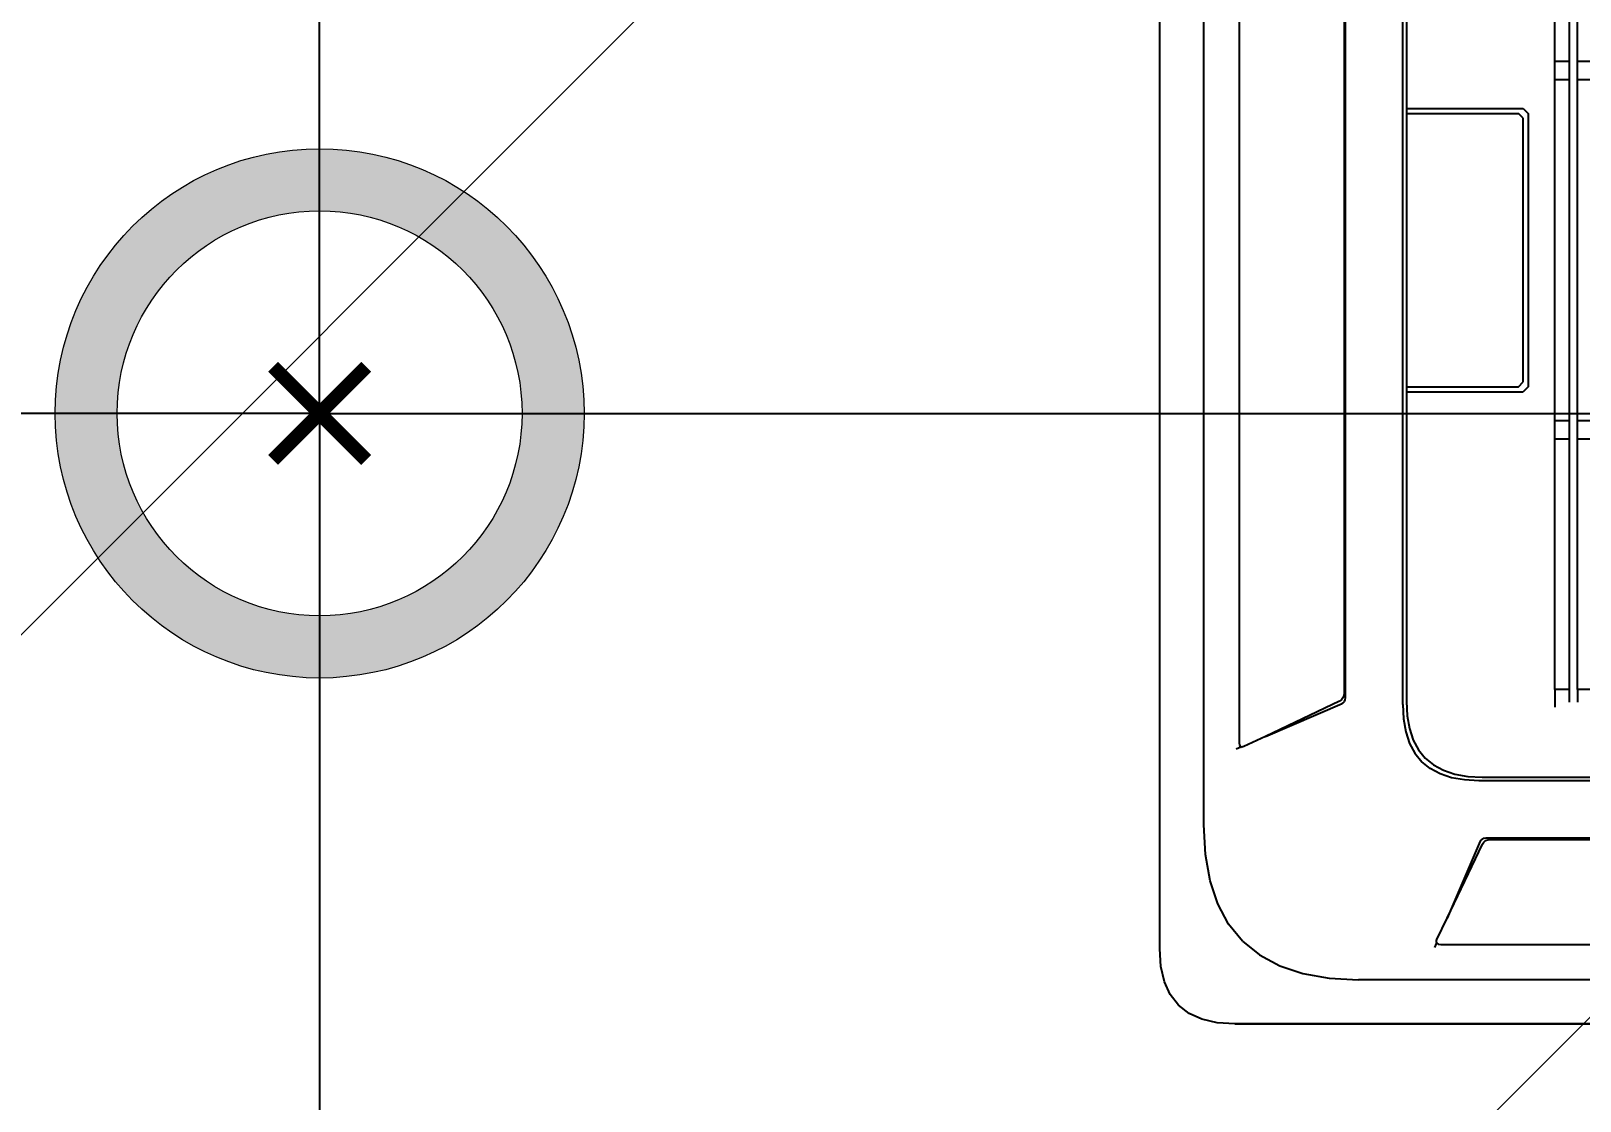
# Model space of a CAD drawing. Header units: millimetres. Extents: x 1464389 to 1998638, y -29162 to 256806.
# Drawn here: x 1720572.3 to 1721071.5, y 201903.6 to 202248.2 of the extents above; entities that cross this region are included whole.
import ezdxf

# ---------------------------------------------------------------- set-up
doc = ezdxf.new("R2010")
doc.units = ezdxf.units.MM
doc.header["$LTSCALE"] = 15
doc.header["$PDMODE"] = 35
doc.layers.get('0').update_dxf_attribs({"lineweight": 5})
doc.layers.add('dimension', color=1, linetype='Continuous', lineweight=25)
doc.layers.add('S-pchat-9', color=9, linetype='Continuous')
doc.styles.add('ARIAL', font='arial.ttf')
doc.dimstyles.new('SC-25', dxfattribs={"dimtxt": 60, "dimasz": 30, "dimexe": 0, "dimexo": 0, "dimgap": 25, "dimtad": 0, "dimdec": 0, "dimzin": 0, "dimdsep": 46, "dimtxsty": 'ARIAL', "dimblk": 'ARCHTICK', "dimcen": 0.09, "dimdle": 3, "dimclrd": 251, "dimclre": 251, "dimclrt": 1, "dimadec": 0, "dimazin": 0, "dimtfac": 1, "dimtdec": 0, "dimtofl": 0, "dimtmove": 0, "dimatfit": 2, "dimfxl": 100, "dimtolj": 1, "dimtzin": 0, "dimarcsym": 0})

# ---------------------------------------------------------------- blocks, each defined once
blk = doc.blocks.new('_ArchTick')
at = {"color": 0, "linetype": 'ByBlock', "const_width": 0.15}
blk.add_lwpolyline([(-0.5, -0.5), (0.5, 0.5)], dxfattribs=at)
blk = doc.blocks.new('*D1199')
at = {"color": 251, "lineweight": -2, "ltscale": 0.25, "transparency": 16777216}
for p, q in [((1720665.33, 202128.05), (1720665.33, 201761.74)), ((1720665.33, 202125.05), (1720665.33, 202125.05)), ((1720665.33, 201212.74), (1720665.33, 201579.05)), ((1721061.54, 201215.74), (1720665.33, 201215.74))]:
    blk.add_line(p, q, dxfattribs=at)
at = {"layer": 'Defpoints', "color": 0, "ltscale": 0.25, "transparency": 16777216}
for p in [(1720665.33, 202125.05), (1720665.33, 201215.74), (1721061.54, 201215.74)]:
    blk.add_point(p, dxfattribs=at)
at = {"color": 251, "lineweight": -2, "ltscale": 0.25, "transparency": 16777216, "xscale": 30, "yscale": 30, "zscale": 30}
for p, rotation in [((1720665.33, 202125.05), 90), ((1720665.33, 201215.74), 270)]:
    blk.add_blockref('_ArchTick', p, dxfattribs=dict(at, rotation=rotation))
at = {"color": 1, "ltscale": 0.25, "transparency": 16777216, "insert": (1720665.33, 201670.4), "char_height": 60, "attachment_point": 5, "rotation": 90, "style": 'ARIAL'}
blk.add_mtext('\\A1;909', dxfattribs=at)
blk = doc.blocks.new('Hanging light')
h = blk.add_hatch(color=30)
h.dxf.hatch_style = 1
h.set_gradient(color1=(242, 103, 34), color2=(255, 255, 0), name='CYLINDER')
h.paths.add_polyline_path([(163326.39, 34665.32, 1), (163155.95, 34665.32, 1)])
h.paths.add_polyline_path([(163175.95, 34665.32, -1), (163306.39, 34665.32, -1)], flags=16)
at = {"color": 3}
for radius in [85.22, 65.22]:
    blk.add_circle((163241.17, 34665.32), radius, dxfattribs=at)
blk = doc.blocks.new('*D947')
at = {"layer": 'Defpoints', "color": 0, "ltscale": 0.25, "transparency": 16777216}
for p in [(1720665.34, 203033.91), (1720665.34, 203033.91), (1720665.34, 202125.05)]:
    blk.add_point(p, dxfattribs=at)
at = {"layer": 'dimension', "color": 251, "lineweight": -2, "ltscale": 0.25, "transparency": 16777216}
for p, q in [((1720665.34, 203036.91), (1720665.34, 202670.82)), ((1720665.34, 203033.91), (1720665.34, 203033.91)), ((1720665.34, 202122.05), (1720665.34, 202488.13)), ((1720665.34, 202125.05), (1720665.34, 202125.05))]:
    blk.add_line(p, q, dxfattribs=at)
at = {"layer": 'dimension', "color": 251, "lineweight": -2, "ltscale": 0.25, "transparency": 16777216, "xscale": 30, "yscale": 30, "zscale": 30}
for p, rotation in [((1720665.34, 203033.91), 90), ((1720665.34, 202125.05), 270)]:
    blk.add_blockref('_ArchTick', p, dxfattribs=dict(at, rotation=rotation))
at = {"layer": 'dimension', "color": 1, "ltscale": 0.25, "transparency": 16777216, "insert": (1720665.34, 202579.48), "char_height": 60, "attachment_point": 5, "rotation": 90, "style": 'ARIAL'}
blk.add_mtext('\\A1;909', dxfattribs=at)
blk = doc.blocks.new('*D948')
at = {"layer": 'Defpoints', "color": 0, "ltscale": 0.25, "transparency": 16777216}
for p in [(1720065.34, 202125.05), (1720665.34, 202125.05), (1720665.34, 202125.05)]:
    blk.add_point(p, dxfattribs=at)
at = {"layer": 'dimension', "color": 251, "lineweight": -2, "ltscale": 0.25, "transparency": 16777216}
for p, q in [((1720062.34, 202125.05), (1720273.99, 202125.05)), ((1720065.34, 202125.05), (1720065.34, 202125.05)), ((1720668.34, 202125.05), (1720456.68, 202125.05))]:
    blk.add_line(p, q, dxfattribs=at)
at = {"layer": 'dimension', "color": 251, "lineweight": -2, "ltscale": 0.25, "transparency": 16777216, "xscale": 30, "yscale": 30, "zscale": 30, "rotation": 180}
blk.add_blockref('_ArchTick', (1720065.34, 202125.05), dxfattribs=at)
at = {"layer": 'dimension', "color": 251, "lineweight": -2, "ltscale": 0.25, "transparency": 16777216, "xscale": 30, "yscale": 30, "zscale": 30}
blk.add_blockref('_ArchTick', (1720665.34, 202125.05), dxfattribs=at)
at = {"layer": 'dimension', "color": 1, "ltscale": 0.25, "transparency": 16777216, "insert": (1720365.34, 202125.05), "char_height": 60, "attachment_point": 5, "style": 'ARIAL'}
blk.add_mtext('\\A1;600', dxfattribs=at)
blk = doc.blocks.new('*D949')
at = {"layer": 'Defpoints', "color": 0, "ltscale": 0.25, "transparency": 16777216}
for p in [(1720665.34, 202125.05), (1721774.34, 202125.05), (1721774.34, 202125.05)]:
    blk.add_point(p, dxfattribs=at)
at = {"layer": 'dimension', "color": 251, "lineweight": -2, "ltscale": 0.25, "transparency": 16777216}
for p, q in [((1720662.34, 202125.05), (1721108.17, 202125.05)), ((1720665.34, 202125.05), (1720665.34, 202125.05)), ((1721777.34, 202125.05), (1721331.5, 202125.05))]:
    blk.add_line(p, q, dxfattribs=at)
at = {"layer": 'dimension', "color": 251, "lineweight": -2, "ltscale": 0.25, "transparency": 16777216, "xscale": 30, "yscale": 30, "zscale": 30, "rotation": 180}
blk.add_blockref('_ArchTick', (1720665.34, 202125.05), dxfattribs=at)
at = {"layer": 'dimension', "color": 251, "lineweight": -2, "ltscale": 0.25, "transparency": 16777216, "xscale": 30, "yscale": 30, "zscale": 30}
blk.add_blockref('_ArchTick', (1721774.34, 202125.05), dxfattribs=at)
at = {"layer": 'dimension', "color": 1, "ltscale": 0.25, "transparency": 16777216, "insert": (1721219.84, 202125.05), "char_height": 60, "attachment_point": 5, "style": 'ARIAL'}
blk.add_mtext('\\A1;1110', dxfattribs=at)
blk = doc.blocks.new('cassette acplan')
at = {"layer": 'S-pchat-9', "ltscale": 0.25}
for p, q in [((-306.08, -1781.74), (-305.51, -1090.44)), ((-284.16, -1720.46), (-283.69, -1151.75)), ((-266.23, -1192.41), (-266.64, -1679.83)), ((-185.68, -1660.94), (-185.3, -1211.43)), ((-214.32, -1217.16), (-214.69, -1655.17)), ((-214.05, -1657.55), (-213.68, -1214.78)), ((-183.51, -1212.97), (-183.64, -1366.11)), ((-110.16, -1342.98), (-110.05, -1218.83)), ((-102.93, -1218.84), (-103.04, -1342.99)), ((-98.89, -1342.99), (-98.79, -1218.84)), ((-103.04, -1342.99), (-110.16, -1342.98)), ((-110.16, -1351.85), (-110.16, -1342.98)), ((-103.04, -1342.99), (-103.04, -1351.86)), ((-98.9, -1351.86), (-98.89, -1342.99)), ((-92.86, -1343), (-98.89, -1342.99)), ((-110.3, -1520.65), (-110.16, -1351.85)), ((-110.16, -1351.85), (-103.04, -1351.86)), ((-103.04, -1351.86), (-103.18, -1520.66)), ((-99.04, -1520.66), (-98.9, -1351.86)), ((-98.9, -1351.86), (-92.87, -1351.86)), ((-183.64, -1368.55), (-183.75, -1503.83)), ((-183.64, -1366.11), (-183.64, -1368.55)), ((-183.64, -1366.11), (-125.77, -1366.16)), ((-183.64, -1368.55), (-128.21, -1368.59)), ((-125.78, -1371.03), (-128.21, -1368.59)), ((-125.88, -1501.45), (-125.78, -1371.03)), ((-125.77, -1366.16), (-123.34, -1368.6)), ((-123.34, -1368.6), (-123.45, -1503.88)), ((-128.32, -1503.88), (-125.88, -1501.45)), ((-183.75, -1506.27), (-183.88, -1659.41)), ((-183.75, -1503.83), (-183.75, -1506.27)), ((-183.75, -1503.83), (-128.32, -1503.88)), ((-183.75, -1506.27), (-125.88, -1506.32)), ((-123.45, -1503.88), (-125.88, -1506.32)), ((-110.31, -1529.52), (-110.3, -1520.65)), ((-103.18, -1520.66), (-110.3, -1520.65)), ((-103.18, -1520.66), (-103.19, -1529.53)), ((-99.05, -1529.53), (-99.04, -1520.66)), ((-93.01, -1520.67), (-99.04, -1520.66)), ((-110.41, -1653.67), (-110.31, -1529.52)), ((-110.31, -1529.52), (-103.19, -1529.53)), ((-103.19, -1529.53), (-103.29, -1653.67)), ((-99.15, -1653.68), (-99.05, -1529.53)), ((-99.05, -1529.53), (-93.02, -1529.54)), ((-214.69, -1655.17), (-214.83, -1656.54)), ((-110.41, -1653.67), (-110.42, -1662.36)), ((-103.29, -1653.67), (-110.41, -1653.67)), ((-103.29, -1653.67), (-103.3, -1659.88)), ((-99.15, -1653.68), (-99.16, -1659.88)), ((-93.12, -1653.68), (-99.15, -1653.68)), ((-216.99, -1659.23), (-253.67, -1676.66)), ((-253.67, -1676.66), (-215.64, -1660.39)), ((-215.98, -1658.56), (-216.99, -1659.23)), ((-215.26, -1657.67), (-215.98, -1658.56)), ((-215.64, -1660.39), (-215.19, -1660.13)), ((-215.31, -1660.27), (-215.19, -1660.13)), ((-214.83, -1656.54), (-215.26, -1657.67)), ((-215.19, -1660.13), (-214.51, -1659.37)), ((-214.51, -1659.37), (-214.17, -1658.56)), ((-214.21, -1658.91), (-214.17, -1658.56)), ((-214.17, -1658.56), (-214.05, -1657.55)), ((-185.68, -1660.94), (-185.31, -1668.11)), ((-183.88, -1659.41), (-183.51, -1666.53)), ((-185.31, -1668.11), (-184.18, -1674.53)), ((-183.51, -1666.53), (-182.39, -1672.9)), ((-253.67, -1676.66), (-264.29, -1681.7)), ((-184.18, -1674.53), (-182.3, -1680.19)), ((-182.39, -1672.9), (-180.52, -1678.52)), ((-180.52, -1678.52), (-177.9, -1683.39)), ((-268.18, -1682.86), (-265.82, -1681.85)), ((-266.64, -1679.83), (-266.49, -1681.06)), ((-266.49, -1681.06), (-266.06, -1681.78)), ((-266.06, -1681.78), (-265.82, -1681.85)), ((-265.82, -1681.85), (-265.35, -1681.99)), ((-265.3, -1681.99), (-265.35, -1681.99)), ((-264.29, -1681.7), (-265.3, -1681.99)), ((-182.3, -1680.19), (-179.66, -1685.09)), ((-179.66, -1685.09), (-176.27, -1689.25)), ((-177.9, -1683.39), (-174.54, -1687.52)), ((-172.12, -1692.64), (-176.27, -1689.25)), ((-174.54, -1687.52), (-170.42, -1690.89)), ((-167.22, -1695.29), (-172.12, -1692.64)), ((-170.42, -1690.89), (-165.55, -1693.52)), ((-165.55, -1693.52), (-159.93, -1695.4)), ((-161.56, -1697.18), (-167.22, -1695.29)), ((-155.15, -1698.32), (-161.56, -1697.18)), ((-159.93, -1695.4), (-153.56, -1696.53)), ((-147.98, -1698.7), (-155.15, -1698.32)), ((-153.56, -1696.53), (-146.44, -1696.91)), ((301.53, -1699.07), (-147.98, -1698.7)), ((-146.44, -1696.91), (299.99, -1697.28)), ((-283.4, -1735.01), (-284.16, -1720.46)), ((-147.48, -1728.66), (-163.81, -1766.68)), ((-163.81, -1766.68), (-146.32, -1730.02)), ((-147.21, -1728.21), (-147.48, -1728.66)), ((-147.36, -1728.34), (-147.21, -1728.21)), ((-146.46, -1727.54), (-147.21, -1728.21)), ((-145.64, -1727.2), (-146.46, -1727.54)), ((-146.32, -1730.02), (-145.65, -1729.01)), ((-145.64, -1727.2), (-146, -1727.24)), ((-145.65, -1729.01), (-144.75, -1728.29)), ((-144.63, -1727.08), (-145.64, -1727.2)), ((-144.75, -1728.29), (-143.62, -1727.86)), ((298.13, -1727.45), (-144.63, -1727.08)), ((-143.62, -1727.86), (-142.26, -1727.72)), ((-142.26, -1727.72), (295.76, -1728.08)), ((-281.12, -1748.02), (-283.4, -1735.01)), ((-277.3, -1759.51), (-281.12, -1748.02)), ((-271.95, -1769.47), (-277.3, -1759.51)), ((-265.07, -1777.9), (-271.95, -1769.47)), ((-168.87, -1777.28), (-163.81, -1766.68)), ((-265.07, -1777.9), (-256.65, -1784.79)), ((-169.02, -1778.81), (-170.04, -1781.17)), ((-169.16, -1778.29), (-168.87, -1777.28)), ((-169.16, -1778.33), (-169.16, -1778.29)), ((-169.16, -1778.33), (-169.02, -1778.81)), ((-169.02, -1778.81), (-168.95, -1779.05)), ((-305.51, -1790.44), (-306.08, -1781.74)), ((-256.65, -1784.79), (-246.7, -1790.16)), ((-168.95, -1779.05), (-168.23, -1779.49)), ((-168.23, -1779.49), (-167, -1779.63)), ((-167, -1779.63), (320.42, -1780.03)), ((-303.77, -1797.99), (-305.51, -1790.44)), ((-246.7, -1790.16), (-235.22, -1794)), ((-235.22, -1794), (-222.21, -1796.3)), ((-300.88, -1804.37), (-303.77, -1797.99)), ((-222.21, -1796.3), (-207.66, -1797.08)), ((361.05, -1797.55), (-207.66, -1797.08)), ((-296.82, -1809.6), (-300.88, -1804.37)), ((-291.6, -1813.66), (-296.82, -1809.6)), ((-285.22, -1816.57), (-291.6, -1813.66)), ((-277.68, -1818.32), (-285.22, -1816.57)), ((-268.97, -1818.9), (-277.68, -1818.32)), ((422.32, -1819.48), (-268.97, -1818.9)), ((-268.97, -1818.9), (431.03, -1818.9)), ((-268.97, -1818.9), (422.32, -1819.48))]:
    blk.add_line(p, q, dxfattribs=at)

msp = doc.modelspace()

# ---------------------------------------------------------------- hatches: boundary and pattern name
at = {"true_color": 0x636466}
h = msp.add_hatch(dxfattribs=at)
h.set_pattern_fill('ANSI31', color=251, scale=140)
h.set_pattern_definition([(45, (845976.2, -70323.26), (-314.30896, 314.30896), [])])
edge = h.paths.add_edge_path()
edge.add_arc((1722714.48, 206104.04), 1810, 263.96968, 317.55652, ccw=False)
edge.add_line((1722524.33, 204304.06), (1722524.33, 203033.91))
edge.add_line((1722524.33, 203033.91), (1722374.33, 203149.42))
edge.add_line((1722374.33, 203149.42), (1720174.33, 203149.42))
edge.add_line((1720174.33, 203149.42), (1720065.33, 203033.91))
edge.add_line((1720065.33, 203033.91), (1720065.33, 201215.67))
edge.add_line((1720065.33, 201215.67), (1722374.33, 201215.67))
edge.add_line((1722374.33, 201215.67), (1722374.33, 201913.91))
edge.add_line((1722374.33, 201913.91), (1722454.33, 201913.91))
edge.add_line((1722454.33, 201913.91), (1722454.33, 201947.24))
edge.add_line((1722454.33, 201947.24), (1723519.98, 201947.24))
edge.add_arc((1722454.33, 201900.57), 1066.67, 0, 2.50749, ccw=False)
edge.add_line((1723521, 201900.57), (1722507.67, 201900.57))
edge.add_line((1722507.67, 201900.57), (1722507.67, 201833.91))
edge.add_line((1722507.67, 201833.91), (1724050.16, 201833.91))
edge.add_line((1724050.16, 201833.91), (1724050.16, 204882.54))

# ---------------------------------------------------------------- block references
at = {"xscale": 0.6509515656566992, "yscale": 0.6509515656566992, "zscale": 0.6509515656566992, "rotation": 0.047496567094561}
msp.add_blockref('cassette acplan', (1721134.33, 203112.6), dxfattribs=at)
msp.add_blockref('Hanging light', (1557424.17, 167459.73))

# ---------------------------------------------------------------- dimensions: what is measured, and where the dimension line sits
at = {"ltscale": 0.25}
dim = msp.add_linear_dim(base=(1720665.33, 201215.74), p1=(1720665.33, 202125.05), p2=(1721061.54, 201215.74), angle=90, dimstyle='SC-25', dxfattribs=at)
dim.commit()
dim.dimension.update_dxf_attribs({"geometry": '*D1199', "text_midpoint": (1720665.33, 201670.4)})
at = {"layer": 'dimension', "ltscale": 0.25}
dim = msp.add_linear_dim(base=(1720665.34, 203033.91), p1=(1720665.34, 202125.05), p2=(1720665.34, 203033.91), angle=90, dimstyle='SC-25', dxfattribs=at)
dim.commit()
dim.dimension.update_dxf_attribs({"geometry": '*D947', "text_midpoint": (1720665.34, 202579.48)})
dim = msp.add_linear_dim(base=(1720665.34, 202125.05), p1=(1720065.34, 202125.05), p2=(1720665.34, 202125.05), dimstyle='SC-25', dxfattribs=at)
dim.commit()
dim.dimension.update_dxf_attribs({"geometry": '*D948', "text_midpoint": (1720365.34, 202125.05)})
dim = msp.add_linear_dim(base=(1721774.34, 202125.05), p1=(1720665.34, 202125.05), p2=(1721774.34, 202125.05), text='1110', dimstyle='SC-25', dxfattribs=at)
dim.commit()
dim.dimension.update_dxf_attribs({"geometry": '*D949', "text_midpoint": (1721219.84, 202125.05)})

doc.saveas('drawing.dxf')
